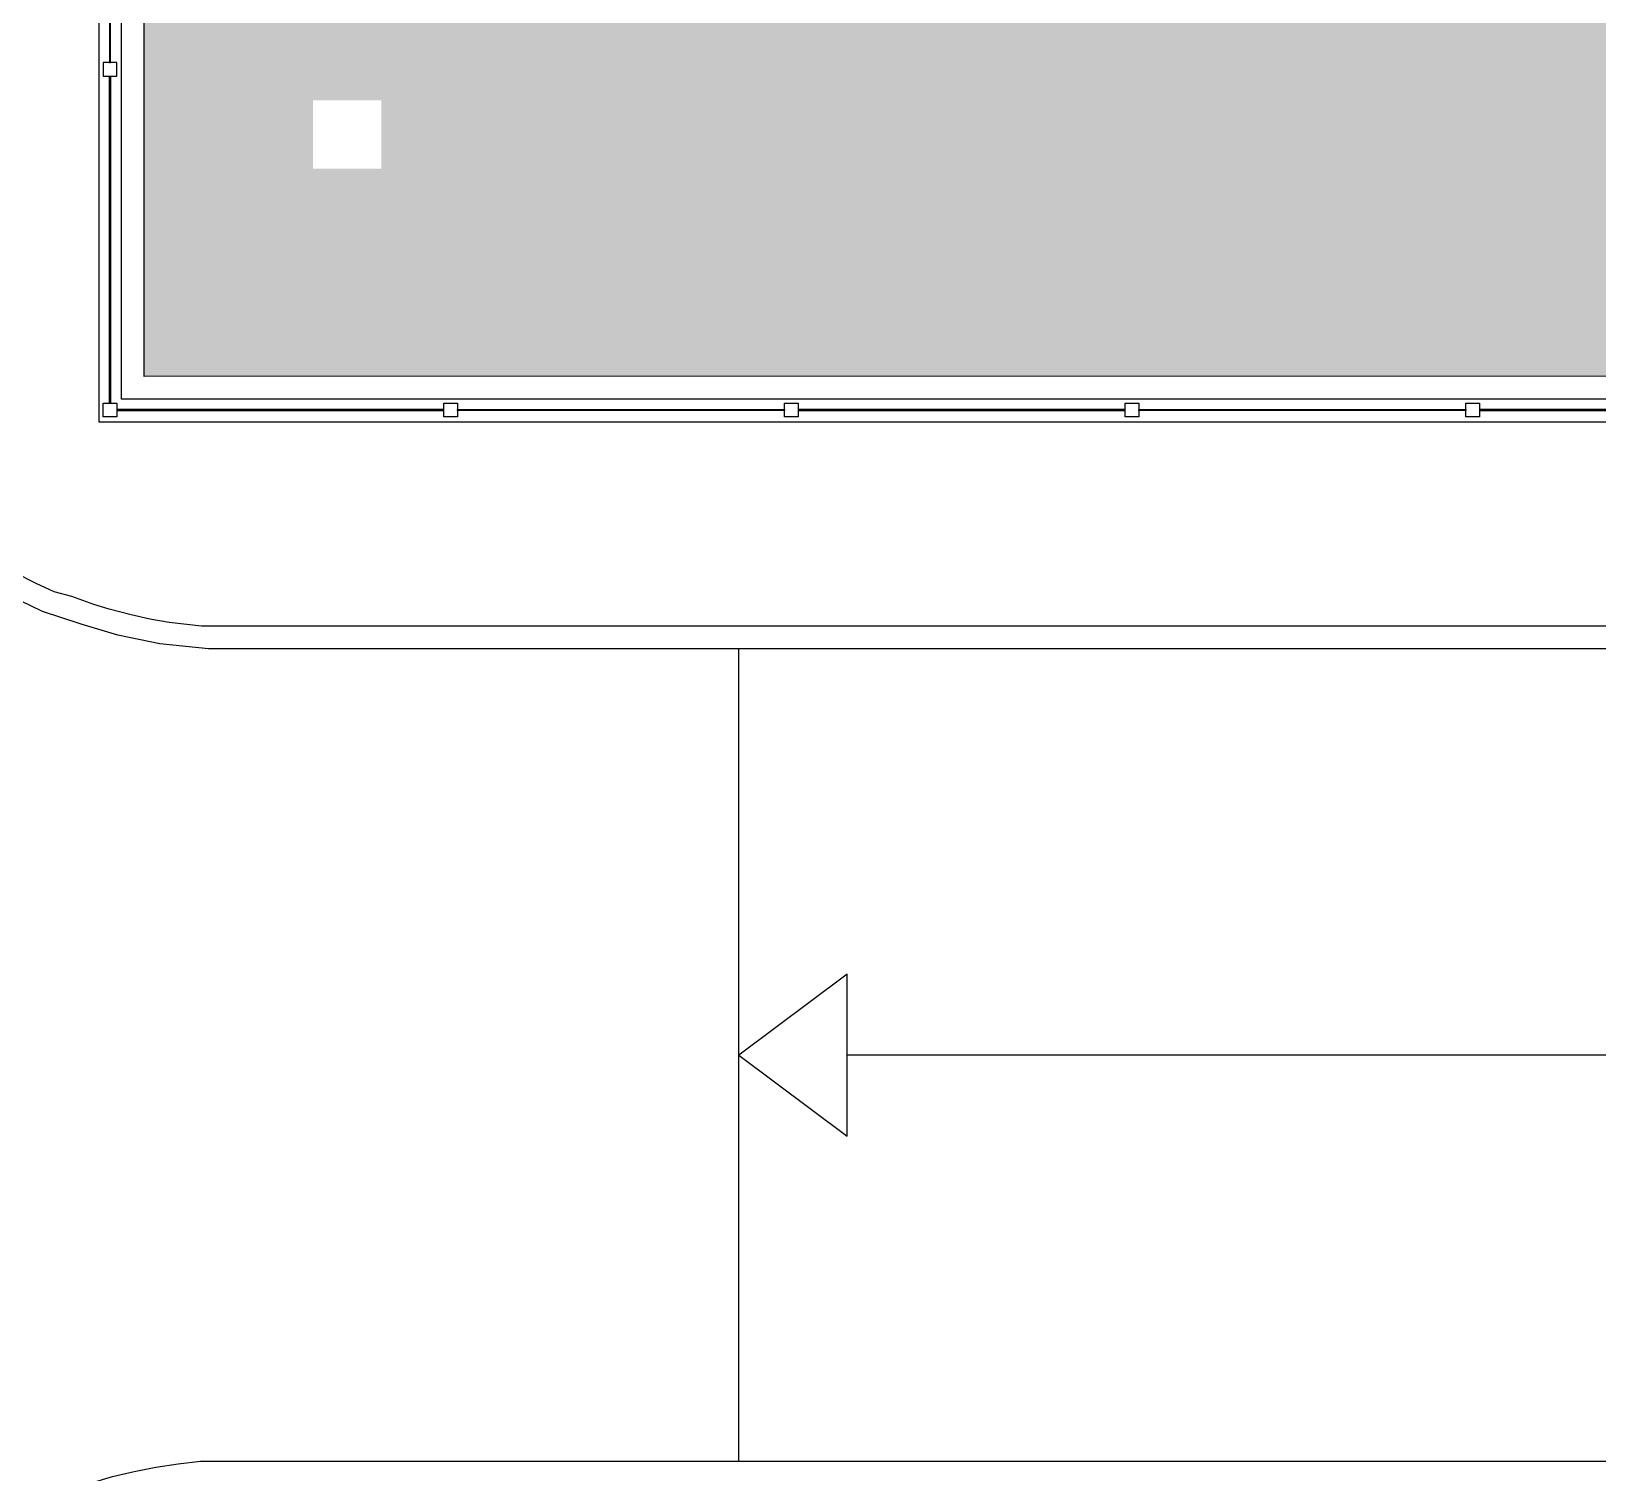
# Model space of a CAD drawing. Header units: millimetres. Extents: x -579 to 213, y -67 to 509.
# Drawn here: x -59.13 to -45.33, y -15.5 to -2.81 of the extents above; entities that cross this region are included whole.
import ezdxf
from ezdxf.xclip import XClip

# ---------------------------------------------------------------- set-up
doc = ezdxf.new("R2010")
doc.units = ezdxf.units.MM
doc.header["$LTSCALE"] = 0.1
for name, color, linetype in [('X REF - ANELO INST bind$0$X REF - ANELO EXT$0$A-CORDONES', 8, 'Continuous'), ('X REF - ANELO INST bind$0$X REF - ANELO EXT$0$A-GRANZA', 8, 'Continuous'), ('X REF - ANELO INST bind$0$X REF - ANELO EXT$0$A-MURO BLOCK', 7, 'Continuous'), ('X REF - ANELO INST bind$0$X REF - ANELO EXT$0$A-VISTAS', 8, 'Continuous'), ('X REF - ANELO INST bind$0$X REF - ANELO EXT$0$C-METALICA', 8, 'Continuous'), ('X REF - ANELO INST bind$0$X REF - ANELO EXT$0$RLV-AUXILIARES', 252, 'Continuous'), ('X REF - ANELO INST bind$0$X REF - ANELO EXT$0$RLV-CORDONES', 8, 'Continuous')]:
    doc.layers.add(name, color=color, linetype=linetype)

# ---------------------------------------------------------------- blocks, each defined once
blk = doc.blocks.new('X REF - ANELO INST bind$0$X REF - ANELO EXT')
at = {"layer": 'X REF - ANELO INST bind$0$X REF - ANELO EXT$0$A-GRANZA'}
h = blk.add_hatch(dxfattribs=at)
h.set_pattern_fill('AR-CONC', color=256, scale=0.005)
h.paths.add_polyline_path([(-41.949, -3.417), (-41.949, -4.017), (-42.549, -4.017), (-42.549, -3.417)])
h.paths.add_polyline_path([(-56.044, -4.017), (-56.644, -4.017), (-56.644, -3.417), (-56.044, -3.417)])
h.paths.add_polyline_path([(-53.328, 35.86), (-53.328, 32.371), (-57.099, 32.371), (-57.099, 17.382), (-55.528, 17.382), (-55.528, -2.535), (-39.963, -2.535), (-39.962, -5.846), (-58.132, -5.846), (-58.132, 35.86)])
h.paths.add_polyline_path([(-56.044, 15.481), (-56.644, 15.481), (-56.644, 16.081), (-56.044, 16.081)])
at = {"layer": 'X REF - ANELO INST bind$0$X REF - ANELO EXT$0$A-CORDONES'}
blk.add_lwpolyline([(-29.147, -5.846), (-58.132, -5.847), (-58.132, 35.922)], dxfattribs=at)
at = {"layer": 'X REF - ANELO INST bind$0$X REF - ANELO EXT$0$A-MURO BLOCK', "linetype": 'Continuous', "ltscale": 0.1}
for points in [[(-58.493, -3.082), (-58.493, -3.202), (-58.373, -3.202), (-58.373, -3.082)], [(-58.493, -6.082), (-58.373, -6.082), (-58.373, -6.202), (-58.493, -6.202)], [(-58.493, -6.082), (-58.373, -6.082), (-58.373, -6.202), (-58.493, -6.202)], [(-55.493, -6.082), (-55.373, -6.082), (-55.373, -6.202), (-55.493, -6.202)], [(-52.493, -6.082), (-52.373, -6.082), (-52.373, -6.202), (-52.493, -6.202)], [(-49.493, -6.082), (-49.373, -6.082), (-49.373, -6.202), (-49.493, -6.202)], [(-46.493, -6.082), (-46.373, -6.082), (-46.373, -6.202), (-46.493, -6.202)]]:
    blk.add_lwpolyline(points, close=True, dxfattribs=at)
at = {"layer": 'X REF - ANELO INST bind$0$X REF - ANELO EXT$0$A-VISTAS'}
blk.add_lwpolyline([(-28.847, -6.247), (-28.847, -6.047), (-58.332, -6.047), (-58.332, 35.922), (-58.332, 35.922), (-58.332, 35.922), (-58.532, 35.922), (-58.532, 35.922), (-58.532, 35.922), (-58.532, -6.247), (-28.847, -6.247)], dxfattribs=at)
at = {"layer": 'X REF - ANELO INST bind$0$X REF - ANELO EXT$0$C-METALICA'}
for points in [[(-58.438, -0.202), (-58.438, -3.082), (-58.428, -3.082), (-58.428, -0.202)], [(-58.438, -6.082), (-58.438, -3.202), (-58.428, -3.202), (-58.428, -6.082)], [(-55.493, -6.137), (-58.373, -6.137), (-58.373, -6.147), (-55.493, -6.147)], [(-55.373, -6.137), (-52.493, -6.137), (-52.493, -6.147), (-55.373, -6.147)], [(-49.493, -6.137), (-52.373, -6.137), (-52.373, -6.147), (-49.493, -6.147)], [(-49.373, -6.137), (-46.493, -6.137), (-46.493, -6.147), (-49.373, -6.147)], [(-43.493, -6.137), (-46.373, -6.137), (-46.373, -6.147), (-43.493, -6.147)]]:
    blk.add_lwpolyline(points, close=True, dxfattribs=at)
at = {"layer": 'X REF - ANELO INST bind$0$X REF - ANELO EXT$0$RLV-AUXILIARES'}
for p, q in [((-52.896, -15.4), (-52.896, -8.247)), ((-28.997, -11.823), (-51.942, -11.823))]:
    blk.add_line(p, q, dxfattribs=at)
blk.add_lwpolyline([(-51.942, -12.537), (-51.942, -11.11), (-52.896, -11.823), (-51.942, -12.537)], dxfattribs=at)
at = {"layer": 'X REF - ANELO INST bind$0$X REF - ANELO EXT$0$RLV-CORDONES'}
for points in [[(-56.947, -8.247), (-57.154, -8.247), (-57.566, -8.247), (-57.995, -8.202), (-58.364, -8.124), (-58.685, -8.028), (-59.028, -7.917), (-59.323, -7.773), (-59.705, -7.545), (-59.992, -7.335), (-60.19, -7.168), (-60.363, -7.003), (-60.622, -6.721), (-60.785, -6.513), (-60.897, -6.354), (-60.988, -6.213), (-61.097, -6.027), (-61.254, -5.712), (-61.414, -5.303), (-61.481, -5.086), (-61.561, -4.742), (-61.598, -4.517), (-61.625, -4.273), (-61.625, 34.472)], [(-29.249, -8.247), (-57.566, -8.247)]]:
    blk.add_lwpolyline(points, dxfattribs=at)
at = {"layer": 'X REF - ANELO INST bind$0$X REF - ANELO EXT$0$RLV-CORDONES', "color": 253}
blk.add_lwpolyline([(-29.987, -8.047), (-57.627, -8.047), (-57.913, -8.013), (-58.082, -7.983), (-58.246, -7.947), (-58.439, -7.896), (-58.575, -7.854), (-58.768, -7.785), (-58.925, -7.743), (-59.083, -7.671), (-59.268, -7.576)], dxfattribs=at)
at = {"layer": 'X REF - ANELO INST bind$0$X REF - ANELO EXT$0$RLV-CORDONES'}
blk.add_lwpolyline([(-61.625, -21.926), (-61.625, -19.396, -0.366946), (-57.635, -15.4), (-24.997, -15.4, -0.414214), (-23.997, -16.4), (-23.997, -20.409, -0.428462), (-24.61, -20.993), (-28.997, -20.993)], format="xyb", dxfattribs=at)
blk = doc.blocks.new('X REF - ANELO INST bind$0$X REF - ANELO')
blk.add_blockref('X REF - ANELO INST bind$0$X REF - ANELO EXT', (0, 0))
blk = doc.blocks.new('X REF - ANELO INST bind')
ref = blk.add_blockref('X REF - ANELO INST bind$0$X REF - ANELO', (0, 0))
XClip(ref).set_block_clipping_path([(-76.9680737415, -24.7711317477), (92.9860355418, 61.1669630168)])

msp = doc.modelspace()

# ---------------------------------------------------------------- block references
msp.add_blockref('X REF - ANELO INST bind', (0, 0))

doc.saveas('drawing.dxf')
